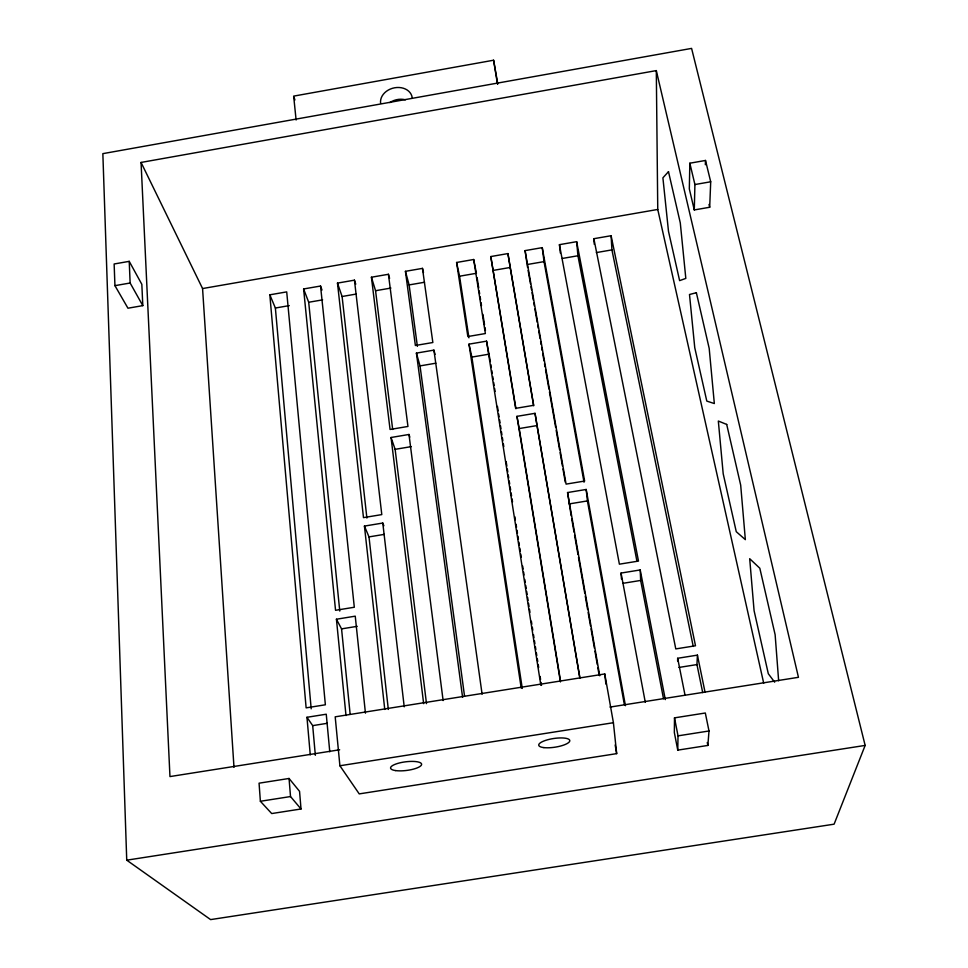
<?xml version="1.0" encoding="UTF-8"?>
<svg xmlns="http://www.w3.org/2000/svg" width="968" height="968" viewBox="0 0 968 968"><rect width="100%" height="100%" fill="white"/><g stroke="black" fill="none" stroke-linecap="round" stroke-linejoin="round"><path stroke-width="1.45" d="M674.502 717.857L674.345 732.57L677.757 750.127L707.862 745.433L709 730.985L705.321 713.005L674.502 717.857L678.024 735.849L677.757 750.127M677.624 660.962L677.66 658.276L697.42 655.13L704.982 691.902M689.833 163.205L689.325 188.929L694.286 209.935L709.689 207.261L710.706 181.778L705.503 160.458L689.833 163.205L694.915 184.537L694.286 209.935M705.345 164.754L705.503 160.458M702.707 692.616L696.96 664.58L697.42 655.13M865.15 745.42L834.101 824.179L210.613 919.6L126.735 860.177L102.85 153.646L691.588 48.4L865.15 745.42L126.735 860.177M497.794 83.974L493.607 60.222L293.655 96.122L296.111 120.02M339.659 749.776L169.957 776.578L141.062 162.442L656.304 70.603L798.455 677.31L609.985 707.088M129.228 261.348L114.139 263.986L114.938 285.657L127.957 308.211L142.804 305.634L141.836 284.326L129.228 261.348L130.135 283.007L142.804 305.634M114.938 285.657L130.135 283.007M694.915 184.537L710.706 181.778M141.062 162.442L202.566 288.549L657.756 209.451L656.304 70.603M269.83 294.817L286.709 291.888L325.369 704.789L306.13 707.862L269.83 294.817L275.372 308.018L311.188 708.818M320.541 286.032L354.312 607.251L335.545 610.3L303.613 288.96L320.541 286.032L321.993 290.037M354.445 280.163L381.791 514.601L363.484 517.626L337.481 283.104L354.445 280.163L355.752 284.193M388.422 274.283L407.951 426.452L390.068 429.465L371.422 277.223L388.422 274.283L389.596 278.348M422.471 268.378L432.853 342.515L415.381 345.491L405.435 271.33L422.471 268.378L423.5 272.48M456.594 262.473L473.691 259.509L476.413 273.291L459.558 276.207L456.594 262.473L467.846 336.537L485.367 333.549L473.691 259.509M490.8 256.556L507.934 253.58L533.67 405.326L515.654 408.351L490.8 256.556L515.956 408.75M525.079 250.615L542.249 247.639L584.636 481.048L566.086 484.121L525.079 250.615L526.894 263.151M559.443 244.662L576.65 241.685L638.493 561.077L619.387 564.175L559.443 244.662L560.363 253.084M593.868 238.697L611.111 235.72L695.496 645.765L675.785 648.911L593.868 238.697L594.291 244.347M275.372 308.018L289.25 305.622M303.613 288.96L308.695 302.258L322.61 299.862M337.481 283.104L342.091 296.498L356.03 294.091M371.422 277.223L375.56 290.715L390.927 288.065M405.435 271.33L409.113 284.919L424.504 282.257M493.293 270.387L510.184 267.471L507.934 253.58M542.249 247.639L544.028 261.626L527.088 264.542L527.608 267.507M562.384 258.444L577.932 255.758L576.65 241.685M596.336 252.588L611.921 249.889L611.111 235.72M462.595 697.347L416.409 353.114L433.918 350.126L435.043 354.409M521.207 688.042L468.996 344.148L486.565 341.159L490.365 361.596M416.409 353.114L420.027 365.904L435.842 363.206M468.996 344.148L471.864 357.083L489.191 354.143M423.657 703.651L391.048 437.488L408.98 434.475L409.827 437.125M560.436 681.932L516.96 416.349L535.026 413.324L579.88 677.685M391.048 437.488L395.125 449.334L411.315 446.623M516.96 416.349L519.199 428.558L536.998 425.581L535.026 413.324M384.768 709.447L364.428 526.084L382.784 523.047L383.86 525.769M571.181 515.823L567.563 492.543L586.172 489.469L625.437 705.684M364.428 526.084L369.002 536.889L384.308 534.372M569.099 503.929L587.419 500.916L586.172 489.469M345.999 715.546L336.428 619.23L355.244 616.168L365.444 713.162M621.48 579.033L621.057 573.056L640.211 569.946L665.318 699.61M336.428 619.23L341.559 628.873L357.228 626.332M623.247 583.268L640.659 580.449L640.211 569.946M310.268 754.883L306.965 717.288L326.252 714.215L329.773 751.797M604.77 673.958L335.194 716.828L339.901 765.761L359.237 793.893L616.676 753.636L613.409 722.709L604.77 673.958L605.908 684.11M306.965 717.288L312.688 725.625L327.293 723.302M678.907 667.448L696.96 664.58M339.901 765.761L613.409 722.709M289.057 778.466L259.061 783.185L260.38 801.274L271.706 813.556L301.024 808.982L299.548 791.34L289.057 778.466L290.521 796.555L301.024 808.982M260.38 801.274L290.521 796.555M678.024 735.849L709 730.985M774.666 682.186L768.314 673.74L754.084 610.675L749.692 558.705L759.82 568.24L775.138 634.754L778.647 680.794M294.078 97.405L294.913 99.982M709.012 204.466L709.689 207.261M657.756 209.451L763.704 683.19M611.921 249.889L693.245 646.455M707.269 742.504L707.862 745.433M677.66 658.276L685.005 695.048M577.932 255.758L636.956 561.307M640.659 580.449L663.504 698.715M621.057 573.056L645.305 702.345M544.028 261.626L584.031 482.221M587.419 500.916L624.36 704.595M615.152 744.949L616.676 753.636M497.467 84.047L493.607 60.222M567.563 492.543L599.749 675.773M528.129 270.471L530.476 283.793M530.996 286.758L531.517 289.722M532.037 292.687L533.332 300.092M533.852 303.057L534.372 306.021M534.893 308.974L537.228 322.308M537.748 325.272L538.269 328.237M538.789 331.201L540.083 338.606M540.604 341.559L541.124 344.523M541.644 347.488L542.165 350.452M542.685 353.417L543.992 360.822M544.512 363.786L545.032 366.739M545.553 369.703L548.929 388.967M549.449 391.919L555.68 427.469M556.201 430.433L559.577 449.684M560.097 452.649L562.444 465.983M562.965 468.948L565.3 482.27M571.713 518.8L574.06 532.182M574.581 535.159L577.969 554.495M578.489 557.471L584.757 593.154M585.277 596.131L587.624 609.513M588.145 612.49L590.492 625.872M591.024 628.849L594.413 648.185M594.933 651.161L597.28 664.544M597.8 667.521L599.107 674.95M510.184 267.471L533.646 405.774M536.998 425.581L579.832 678.144M519.199 428.558L560.508 680.806M477.115 277.695L478.736 287.956M479.196 290.896L479.656 293.824M480.128 296.752L480.588 299.693M481.048 302.621L481.507 305.549M482.899 314.346L484.52 324.619M484.992 327.547L485.452 330.475M490.836 364.585L491.308 367.574M491.78 370.55L492.252 373.539M492.724 376.528L493.196 379.504M493.668 382.493L494.14 385.47M494.612 388.458L495.084 391.447M497.431 406.366L498.145 410.843M498.617 413.832L499.089 416.809M499.561 419.797L500.032 422.786M500.492 425.763L500.964 428.751M501.436 431.728L501.908 434.717M502.38 437.705L502.852 440.682M503.324 443.671L503.796 446.659M506.155 461.579L506.857 466.056M507.329 469.032L507.801 472.021M508.273 475.01L508.744 477.986M509.216 480.975L509.688 483.964M510.16 486.94L510.632 489.929M511.104 492.918L511.576 495.894M512.048 498.883L512.52 501.872M514.879 516.791L515.351 519.768M516.053 524.245L516.525 527.233M516.997 530.222L517.469 533.199M517.941 536.187L518.412 539.176M518.884 542.153L519.356 545.141M519.828 548.13L520.3 551.107M520.76 554.095L521.232 557.072M522.647 566.026L523.119 569.015M523.591 572.003L524.063 574.98M524.777 579.457L525.249 582.446M525.721 585.434L526.181 588.411M526.653 591.4L527.124 594.376M527.596 597.365L528.068 600.354M528.54 603.33L529.012 606.319M529.484 609.308L529.956 612.284M531.371 621.238L531.843 624.227M532.315 627.216L532.787 630.192M533.489 634.669L533.961 637.658M534.433 640.635L534.905 643.623M535.377 646.612L535.849 649.588M536.32 652.577L536.792 655.566M537.264 658.543L537.736 661.531M538.208 664.52L538.68 667.496M540.096 676.45L540.567 679.439M541.027 682.416L541.499 685.404M486.565 341.159L540.846 685.211M459.558 276.207L468.935 337.82M471.864 357.083L522.272 688.454M433.918 350.126L482.112 694.25M409.113 284.919L417.389 346.363M420.027 365.904L464.531 696.089M408.98 434.475L443.126 700.566M375.56 290.715L392.681 429.465M395.125 449.334L426.489 703.615M382.784 523.047L404.225 706.834M342.091 296.498L366.896 518.049M369.002 536.889L388.325 709.447M308.695 302.258L339.768 611.062M341.559 628.873L350.15 714.227M312.688 725.625L315.338 755.282M202.566 288.549L233.99 767.37M389.874 102.596A15.899 12.669 -13.9 0 1 405.435 99.813M380.606 103.213A16.057 12.753 -13.9 0 1 394.641 87.785A16.057 12.753 -13.9 0 1 412.186 97.562M668.489 171.663L662.899 177.834L668.489 231.292L679.621 280.635L685.816 278.409L680.286 222.906L668.489 171.663M696.367 292.723L689.494 294.502L694.758 347.718L706.797 401.091L714.336 403.547L709.193 348.407L696.367 292.723M726.702 424.432L718.329 421.032L723.193 473.763L736.261 531.686L745.348 539.648L740.689 485.162L726.702 424.432M543.883 747.611A15.706 4.392 -8.6 0 0 569.462 741.67A15.706 4.392 -8.6 0 0 549.413 739.322A15.706 4.392 -8.6 0 0 543.883 747.611M395.646 770.588A15.633 4.344 -7.2 0 0 421.249 765.313A15.633 4.344 -7.2 0 0 401.345 762.518A15.633 4.344 -7.2 0 0 395.646 770.588"/></g></svg>
